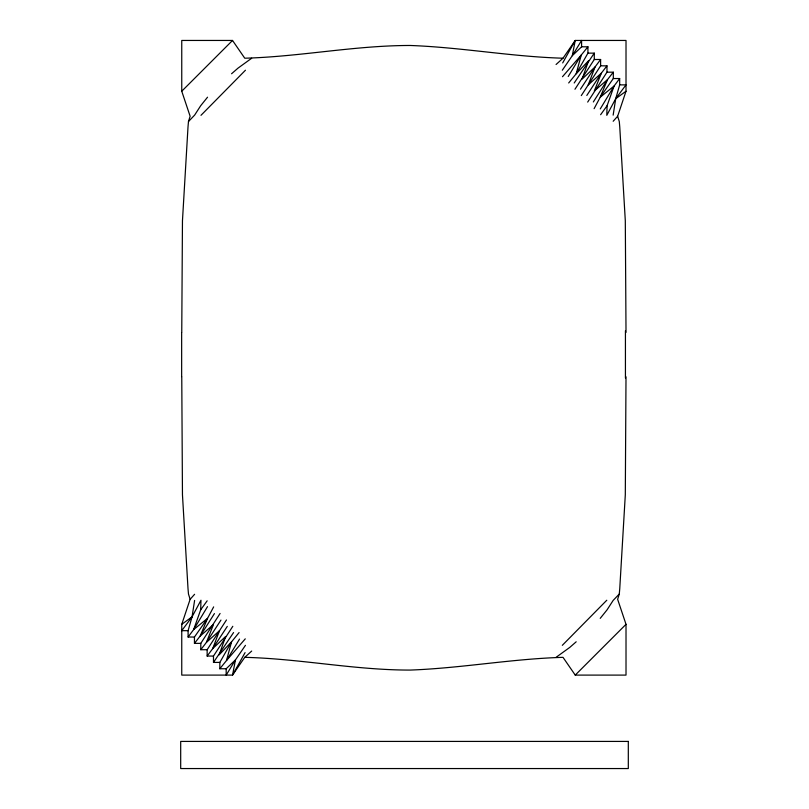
<?xml version="1.0" encoding="UTF-8"?>
<svg xmlns="http://www.w3.org/2000/svg" width="809" height="809" viewBox="0 0 809 809"><rect width="100%" height="100%" fill="white"/><g stroke="black" fill="none" stroke-linecap="round" stroke-linejoin="round"><path stroke-width="1.21" d="M181.762 376.812L182.46 494.815L188.001 588.527L188.477 594.018L190.125 599.317L181.752 624.326L181.752 675.1L232.527 675.1L244.753 657.343L251.69 651.053M626.014 332.398L625.306 220.736L619.765 127.023L619.289 121.532L617.641 116.243L626.014 91.225L626.014 40.45L575.239 40.45L563.013 58.208L556.076 64.498M213.657 606.881L207.539 618.349L194.443 637.027L188.103 637.027L193.664 629.564L200.683 609.824L200.976 600.238L192.046 616.852L181.752 630.676L188.103 630.676L192.046 616.852L194.615 600.42M594.109 108.669L600.227 97.201L613.313 78.534L619.664 78.534L614.102 85.987L607.084 105.726L606.79 115.323L615.72 98.698L626.014 84.874L619.664 84.874L615.72 98.698L613.151 115.131M563.013 58.208C511.955 56.761 461.312 47.316 410.183 45.476C354.797 45.466 299.997 56.711 244.753 58.208L232.527 40.45L181.752 40.45L181.752 91.225L190.125 116.243L188.477 121.532L188.001 127.023L182.46 220.736L181.752 332.398M244.753 657.343C299.997 658.668 354.797 670.155 410.183 670.074C461.312 668.204 511.955 658.789 563.013 657.343L575.239 675.1L626.014 675.1L626.014 624.326L617.641 599.317L619.289 594.018L619.765 588.527L625.306 494.815L626.004 376.812M562.69 62.93L575.239 40.45L572.297 55.69L562.316 70.221M245.076 652.62L232.527 675.1L235.47 659.861L245.451 645.329M226.176 668.75L226.176 675.1L235.47 659.861L226.176 668.75L219.836 668.75L219.836 662.409L231.576 641.79L239.09 632.577M581.59 46.801L581.59 40.45L572.297 55.69L581.59 46.801L587.931 46.801L587.931 53.141L576.19 73.761L568.676 82.973M220.088 613.465L200.794 643.367L200.794 649.718L207.144 649.718L226.469 619.957M587.678 102.086L606.972 72.183L606.972 65.832L600.622 65.832L581.297 95.593M207.508 606.629L193.664 629.564L207.539 618.349L200.227 636.005L194.443 643.367L200.794 643.367M600.258 108.932L614.102 85.987L600.227 97.201L607.539 79.545L613.313 72.183L606.972 72.183M568.221 76.501L581.277 55.012L587.931 46.801M239.545 639.059L226.49 660.538L219.836 668.75M219.836 662.409L213.485 662.409L213.485 656.059L232.81 626.297M587.931 53.141L594.281 53.141L594.281 59.492L574.956 89.253M214.436 613.586L200.227 636.005L213.455 624.558L206.437 642.376L200.794 649.718M593.331 101.964L607.539 79.545L594.312 90.992L601.33 73.174L606.972 65.832M574.198 82.993L594.281 53.141M233.568 632.557L213.485 662.409M220.958 620.078L206.437 642.376L219.522 630.676L212.706 648.626L207.144 656.059L213.485 656.059M586.808 95.472L601.33 73.174L588.244 84.884L595.06 66.925L600.622 59.492L594.281 59.492M227.299 626.368L212.706 648.626L225.65 636.461L219.178 654.835L231.576 641.79L226.49 660.538L245.269 638.837M580.468 89.182L595.06 66.925L582.116 79.09L588.588 60.715L576.19 73.761L581.277 55.012L562.498 76.713M200.683 609.824L207.155 600.824M600.612 114.726L607.084 105.726M207.539 97.201L200.683 105.726L194.615 115.131L188.477 121.532M600.227 618.349L607.084 609.824L613.151 600.42L619.289 594.018M613.171 121.259L617.641 116.243M190.125 599.317L194.595 594.291M245.451 70.221L200.976 115.323M562.316 645.329L606.79 600.238M181.752 91.225L232.527 40.45M575.239 675.1L626.014 624.326M231.576 73.761L237.977 68.158L251.67 58.248M576.19 641.79L569.789 647.392L556.096 657.302M615.72 98.698L626.014 91.225M181.752 624.326L192.046 616.852M619.664 78.534L619.664 84.874M613.313 72.183L613.313 78.534M600.622 59.492L600.622 65.832M207.144 649.718L207.144 656.059M194.443 637.027L194.443 643.367M188.103 630.676L188.103 637.027M181.651 332.701A877.714 8.626 -90 0 1 181.651 376.579M625.438 378.036A877.714 9.384 -90 0 1 625.438 330.77M628.31 741.418L180.69 741.418L180.69 768.55L628.31 768.55L628.31 741.418"/></g></svg>
